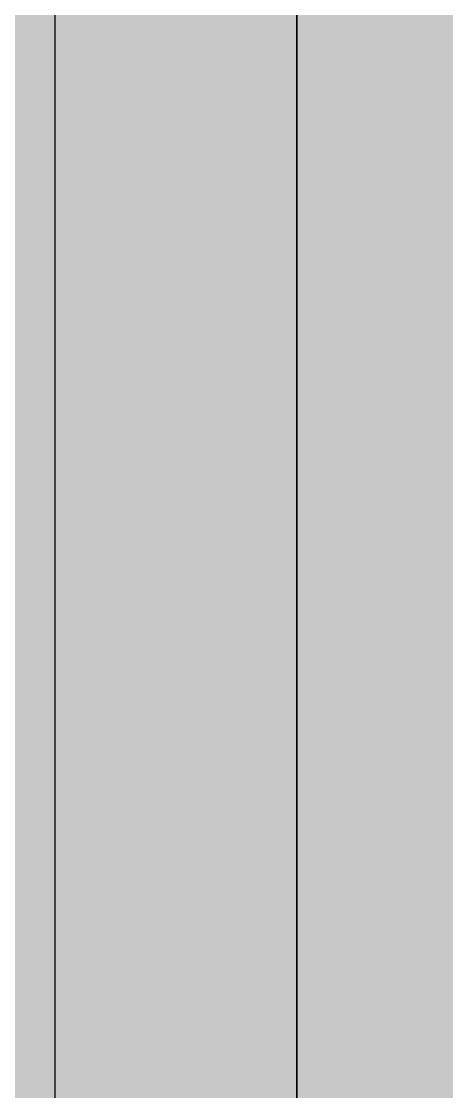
# Model space of a CAD drawing. Header units: millimetres. Extents: x -48614 to 110435, y -11020 to 74943.
# Drawn here: x -5446 to -5217, y 51887 to 52461 of the extents above; entities that cross this region are included whole.
import ezdxf

# ---------------------------------------------------------------- set-up
doc = ezdxf.new("R2010")
doc.units = ezdxf.units.MM
for name, color, linetype in [('HL-TMP', 7, 'Continuous'), ('SANITARY', 4, 'Continuous'), ('SHOPFITTING', 4, 'Continuous')]:
    doc.layers.add(name, color=color, linetype=linetype)

msp = doc.modelspace()

# ---------------------------------------------------------------- hatches: boundary and pattern name
at = {"layer": 'HL-TMP', "true_color": 0xcccc20}
msp.add_hatch(color=52, dxfattribs=at).paths.add_polyline_path([(-4627.71, 52980.83), (-5827.71, 52980.83), (-5827.71, 53470.83), (-8327.71, 53470.83), (-8327.71, 54835.83), (-8327.71, 57580.83), (-8727.7, 57580.83), (-8727.7, 57670.83), (-9627.7, 57670.83), (-9627.7, 56530.33), (-9627.7, 53580.83), (-9427.71, 53580.83), (-9427.71, 53470.83), (-11582.71, 53470.83), (-11582.71, 57580.83), (-14627.71, 57580.83), (-14627.71, 53580.83), (-14227.71, 53580.83), (-14227.71, 52980.83), (-14627.71, 52980.83), (-14627.71, 47580.83), (-14227.71, 47580.83), (-14227.71, 46980.83), (-14677.71, 46980.83), (-14677.71, 41680.83), (-14327.71, 41680.83), (-14327.71, 41130.83), (-11582.71, 41130.83), (-11582.71, 44390.84), (-10762.71, 44390.84), (-4627.71, 44390.84), (-4627.71, 47581.07), (-5227.71, 47581.07), (-5227.71, 46980.83), (-5827.71, 46980.83), (-5827.71, 47581.07), (-4627.71, 47581.07)], flags=16)

# ---------------------------------------------------------------- linework, layer by layer
at = {"layer": 'SANITARY', "linetype": 'Continuous'}
for p, q in [((-5297.82, 50980.83), (-5297.82, 52780.83)), ((-5297.82, 52780.83, 880), (-5297.82, 50980.83, 880)), ((-5297.82, 50980.83), (-5297.82, 52780.83)), ((-5297.82, 50980.83), (-5297.82, 52780.83)), ((-5297.82, 52780.83, 880), (-5297.82, 50980.83, 880)), ((-5297.82, 50980.83), (-5297.82, 52780.83)), ((-5297.82, 52780.83, 880), (-5297.82, 50980.83, 880))]:
    msp.add_line(p, q, dxfattribs=at)
at = {"layer": 'SHOPFITTING', "linetype": 'Continuous'}
msp.add_line((-5427.7, 49980.83), (-5427.7, 52980.83), dxfattribs=at)

doc.saveas('drawing.dxf')
